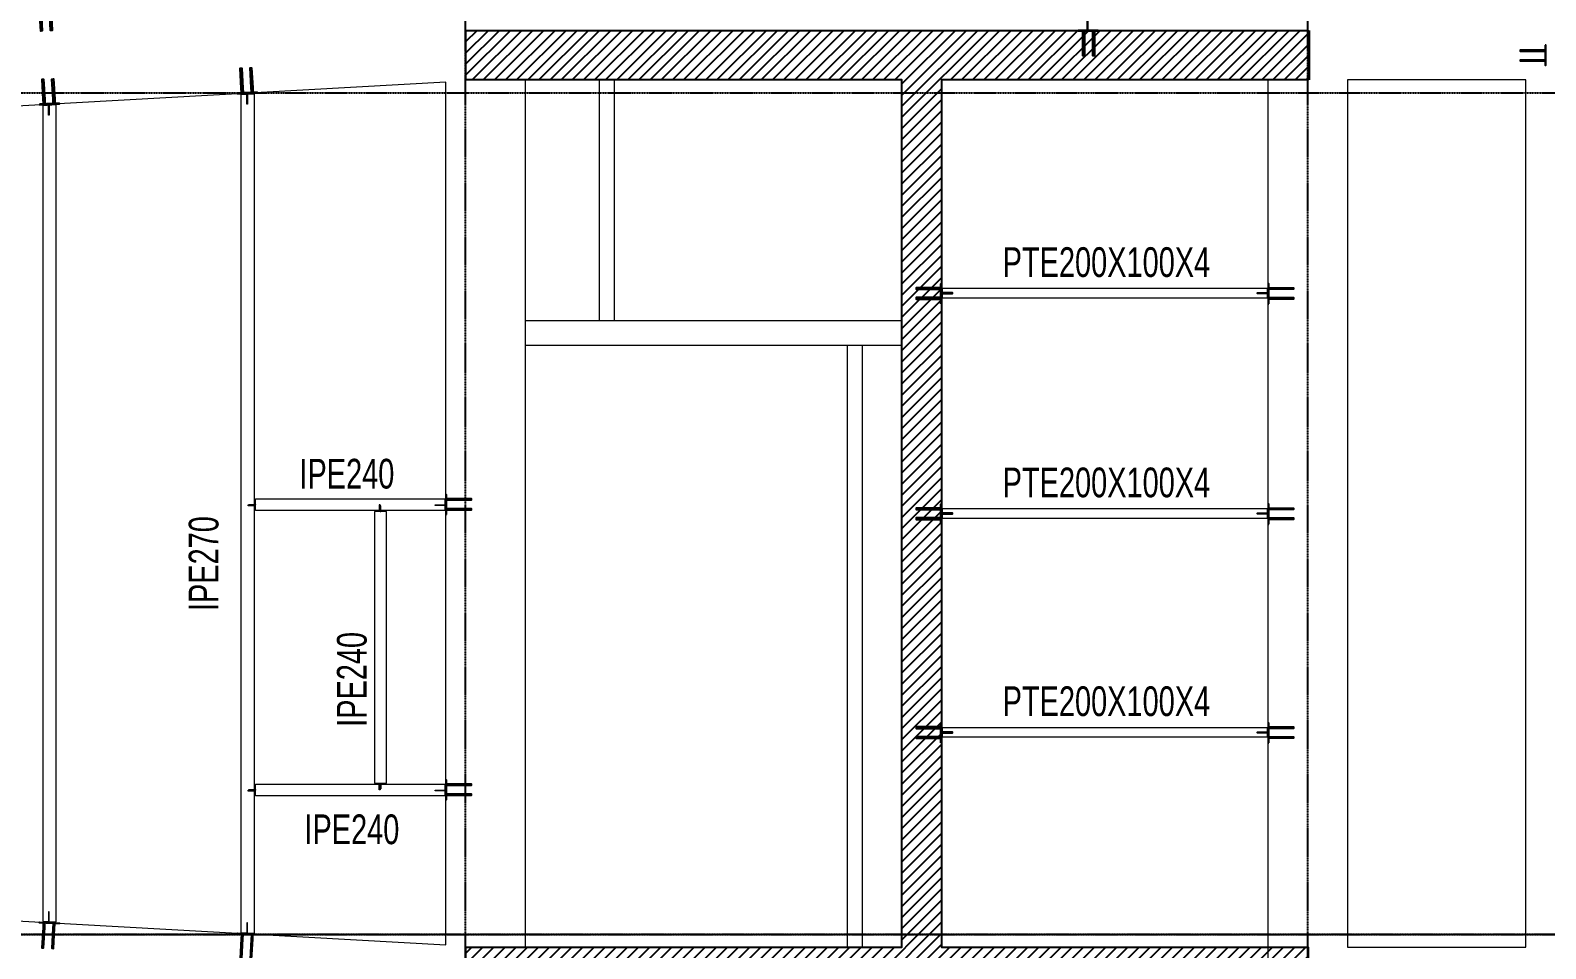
# Model space of a CAD drawing. Header units: millimetres. Extents: x -6598 to 74598, y -11659 to 33736.
# Drawn here: x 46606 to 61901, y 8355 to 17631 of the extents above; entities that cross this region are included whole.
import ezdxf
from ezdxf.enums import TextEntityAlignment as Align

# ---------------------------------------------------------------- set-up
doc = ezdxf.new("R2010")
doc.units = ezdxf.units.MM
doc.header["$LTSCALE"] = 0.95
doc.linetypes.add('DXK_LINE_DOT3', pattern=[5.9187, 2.979, -0.9799, 0.9799, -0.9799])
for name, color, linetype, lineweight in [('E_TEXTO', 3, 'Continuous', 9), ('E_VIGAS', 7, 'Continuous', 9), ('HCB-VIGAS', 4, 'Continuous', 15)]:
    doc.layers.add(name, color=color, linetype=linetype, lineweight=lineweight)
for name, color, linetype in [('HCB-ACH_PANT', 253, 'Continuous'), ('HCB-EJES', 1, 'Continuous'), ('HCB-PLATINAS', 5, 'Continuous'), ('HCB_PANTALLAS', 6, 'Continuous'), ('HCB_VIGAS', 4, 'Continuous')]:
    doc.layers.add(name, color=color, linetype=linetype)
doc.styles.add('Arial Narrow', font='', dxfattribs={"width": 0.85, "height": 0.3})
doc.styles.get('Arial Narrow').set_extended_font_data('Arial Narrow')

msp = doc.modelspace()

# ---------------------------------------------------------------- hatches: boundary and pattern name
at = {"layer": 'HCB-ACH_PANT'}
h = msp.add_hatch(dxfattribs=at)
h.set_pattern_fill('ANSI31', color=256, scale=25)
h.set_pattern_definition([(45, (-21176.42, -55448.78), (-56.1266, 56.1266), [])])
h.paths.add_polyline_path([(59503.2, 7870.2), (51003.2, 7870.2), (51003.2, 8370.2), (55403.2, 8370.2), (55403.2, 17130.2), (51003.2, 17130.2), (51003.2, 17630.2), (59503.2, 17630.2), (59503.2, 17130.2), (55803.2, 17130.2), (55803.2, 8370.2), (59503.2, 8370.2)])

# ---------------------------------------------------------------- linework, layer by layer
at = {"color": 2, "linetype": 'Continuous'}
msp.add_line((59517.7, 17130.1), (59517.7, 17630.1), dxfattribs=at)
at = {"layer": 'E_VIGAS', "color": 30, "true_color": 0xf26722}
for p, q in [((55400.2, 14697.9), (51600.2, 14697.9)), ((55400.2, 14447.9), (51600.2, 14447.9)), ((54852.2, 14447.9), (54852, 8367.9)), ((55002.2, 14447.9), (55002, 8367.9))]:
    msp.add_line(p, q, dxfattribs=at)
msp.add_lwpolyline([(59901.3, 17132.6), (59901.3, 8370.2), (61701.3, 8370.2), (61701.2, 17132.6)], close=True, dxfattribs=at)
for points in [[(50801, 17106.7), (42801, 16661.1), (42801, 8840.9), (50801, 8393.9), (50801, 17106.7)], [(51001.2, 17130.2), (51601, 17130.2), (51601, 8370.2), (51601, 8370.2)], [(56201, 7870.2), (56201, 7870.2), (56200.1, 7370), (55735.1, 7370.2), (55735.1, 7370.2), (51586.7, 7370.1), (51421.4, 490.1), (59101.3, 490.1), (59101.3, 17130.2)], [(52500.2, 17127.8), (52500.2, 14697.9), (52350.2, 14697.9), (52350.2, 17127.8)]]:
    msp.add_lwpolyline(points, dxfattribs=at)
at = {"layer": 'HCB-EJES', "linetype": 'DXK_LINE_DOT3'}
for p, q in [((51000.1, -5780.2), (51000.1, 31280.5)), ((59500.1, -5780.2), (59500.1, 31280.5)), ((-5098.2, 17000), (73098.4, 17000))]:
    msp.add_line(p, q, dxfattribs=at)
msp.add_lwpolyline([(73098.4, 8500), (-5098.2, 8500), (73098.4, 8500)], dxfattribs=at)
at = {"layer": 'HCB-PLATINAS', "color": 5}
for points in [[(46701.2, 17872.4), (46704.7, 17874.1), (46708.4, 17872.8), (46710.5, 17872.1), (46713.1, 17866.5), (46715.2, 17829.1), (46726.6, 17624.9), (46710.6, 17624), (46699.2, 17828.2), (46697.2, 17865.7), (46699.2, 17871.4)], [(46801, 17877.9), (46804.5, 17879.6), (46808.2, 17878.3), (46810.3, 17877.6), (46813, 17872.1), (46815.1, 17834.7), (46826.4, 17630.5), (46810.5, 17629.6), (46799.1, 17833.8), (46797, 17871.2), (46799, 17877)], [(57233.9, 17622.7), (57237.5, 17624.2), (57241.2, 17622.7), (57243.2, 17621.9), (57245.5, 17616.2), (57245.5, 17578.7), (57245.5, 17374.2), (57229.5, 17374.2), (57229.5, 17578.7), (57229.5, 17616.2), (57231.9, 17621.9)], [(57333.9, 17622.7), (57337.5, 17624.2), (57341.2, 17622.7), (57343.2, 17621.9), (57345.5, 17616.2), (57345.5, 17578.7), (57345.5, 17374.2), (57329.5, 17374.2), (57329.5, 17578.7), (57329.5, 17616.2), (57331.9, 17621.9)], [(61893.7, 17429.8), (61895.2, 17426.2), (61893.7, 17422.5), (61892.9, 17420.5), (61887.2, 17418.2), (61849.7, 17418.2), (61645.2, 17418.2), (61645.2, 17434.2), (61849.7, 17434.2), (61887.2, 17434.2), (61892.9, 17431.8)], [(61893.7, 17329.8), (61895.2, 17326.2), (61893.7, 17322.5), (61892.9, 17320.5), (61887.2, 17318.2), (61849.7, 17318.2), (61645.2, 17318.2), (61645.2, 17334.2), (61849.7, 17334.2), (61887.2, 17334.2), (61892.9, 17331.8)], [(46750.1, 16888.6), (46746.6, 16886.9), (46742.9, 16888.2), (46740.8, 16889), (46738.1, 16894.5), (46736, 16931.9), (46724.7, 17136.1), (46740.7, 17137), (46752, 16932.8), (46754.1, 16895.4), (46752.1, 16889.6)], [(46850.1, 16891.4), (46846.6, 16889.7), (46842.9, 16891), (46840.8, 16891.7), (46838.1, 16897.2), (46836.1, 16934.6), (46824.7, 17138.8), (46840.7, 17139.7), (46852, 16935.5), (46854.1, 16898.1), (46852.1, 16892.3)], [(48749.6, 16999.9), (48746.1, 16998.2), (48742.4, 16999.5), (48740.3, 17000.3), (48737.7, 17005.8), (48735.6, 17043.2), (48724.3, 17247.4), (48740.3, 17248.3), (48751.6, 17044.1), (48753.6, 17006.7), (48751.6, 17000.9)], [(48849.5, 17005.5), (48845.9, 17003.8), (48842.2, 17005.1), (48840.2, 17005.8), (48837.5, 17011.3), (48835.4, 17048.8), (48824.1, 17253), (48840.1, 17253.8), (48851.4, 17049.6), (48853.5, 17012.2), (48851.5, 17006.4)], [(55795.7, 15019.7), (55797.2, 15023.3), (55795.7, 15026.9), (55794.9, 15029), (55789.2, 15031.3), (55751.7, 15031.3), (55547.2, 15031.3), (55547.2, 15015.3), (55751.7, 15015.3), (55789.2, 15015.3), (55794.9, 15017.6)], [(59108.8, 15019.7), (59107.3, 15023.3), (59108.8, 15026.9), (59109.6, 15029), (59115.3, 15031.3), (59152.8, 15031.3), (59357.3, 15031.3), (59357.3, 15015.3), (59152.8, 15015.3), (59115.3, 15015.3), (59109.6, 15017.6)], [(55795.7, 14919.7), (55797.2, 14923.3), (55795.7, 14926.9), (55794.9, 14929), (55789.2, 14931.3), (55751.7, 14931.3), (55547.2, 14931.3), (55547.2, 14915.3), (55751.7, 14915.3), (55789.2, 14915.3), (55794.9, 14917.6)], [(59108.8, 14919.7), (59107.3, 14923.3), (59108.8, 14926.9), (59109.6, 14929), (59115.3, 14931.3), (59152.8, 14931.3), (59357.3, 14931.3), (59357.3, 14915.3), (59152.8, 14915.3), (59115.3, 14915.3), (59109.6, 14917.6)], [(50808.5, 12890.6), (50807, 12894.2), (50808.5, 12897.9), (50809.4, 12899.9), (50815, 12902.2), (50852.5, 12902.2), (51057, 12902.2), (51057, 12886.2), (50852.5, 12886.2), (50815, 12886.2), (50809.4, 12888.6)], [(50808.5, 12790.6), (50807, 12794.2), (50808.5, 12797.9), (50809.4, 12799.9), (50815, 12802.2), (50852.5, 12802.2), (51057, 12802.2), (51057, 12786.2), (50852.5, 12786.2), (50815, 12786.2), (50809.4, 12788.6)], [(55795.7, 12794.5), (55797.2, 12798.1), (55795.7, 12801.7), (55794.9, 12803.8), (55789.2, 12806.1), (55751.7, 12806.1), (55547.2, 12806.1), (55547.2, 12790.1), (55751.7, 12790.1), (55789.2, 12790.1), (55794.9, 12792.4)], [(55795.7, 12694.5), (55797.2, 12698.1), (55795.7, 12701.7), (55794.9, 12703.8), (55789.2, 12706.1), (55751.7, 12706.1), (55547.2, 12706.1), (55547.2, 12690.1), (55751.7, 12690.1), (55789.2, 12690.1), (55794.9, 12692.4)], [(59108.8, 12794.5), (59107.3, 12798.1), (59108.8, 12801.7), (59109.6, 12803.8), (59115.3, 12806.1), (59152.8, 12806.1), (59357.3, 12806.1), (59357.3, 12790.1), (59152.8, 12790.1), (59115.3, 12790.1), (59109.6, 12792.4)], [(59108.8, 12694.5), (59107.3, 12698.1), (59108.8, 12701.7), (59109.6, 12703.8), (59115.3, 12706.1), (59152.8, 12706.1), (59357.3, 12706.1), (59357.3, 12690.1), (59152.8, 12690.1), (59115.3, 12690.1), (59109.6, 12692.4)], [(55795.7, 10584.7), (55797.2, 10588.3), (55795.7, 10591.9), (55794.9, 10594), (55789.2, 10596.3), (55751.7, 10596.3), (55547.2, 10596.3), (55547.2, 10580.3), (55751.7, 10580.3), (55789.2, 10580.3), (55794.9, 10582.6)], [(59108.8, 10584.7), (59107.3, 10588.3), (59108.8, 10591.9), (59109.6, 10594), (59115.3, 10596.3), (59152.8, 10596.3), (59357.3, 10596.3), (59357.3, 10580.3), (59152.8, 10580.3), (59115.3, 10580.3), (59109.6, 10582.6)], [(55795.7, 10484.7), (55797.2, 10488.3), (55795.7, 10491.9), (55794.9, 10494), (55789.2, 10496.3), (55751.7, 10496.3), (55547.2, 10496.3), (55547.2, 10480.3), (55751.7, 10480.3), (55789.2, 10480.3), (55794.9, 10482.6)], [(59108.8, 10484.7), (59107.3, 10488.3), (59108.8, 10491.9), (59109.6, 10494), (59115.3, 10496.3), (59152.8, 10496.3), (59357.3, 10496.3), (59357.3, 10480.3), (59152.8, 10480.3), (59115.3, 10480.3), (59109.6, 10482.6)], [(50808.5, 10008.4), (50807, 10012), (50808.5, 10015.7), (50809.4, 10017.7), (50815, 10020), (50852.5, 10020), (51057, 10020), (51057, 10004), (50852.5, 10004), (50815, 10004), (50809.4, 10006.4)], [(50808.5, 9908.4), (50807, 9912), (50808.5, 9915.7), (50809.4, 9917.7), (50815, 9920), (50852.5, 9920), (51057, 9920), (51057, 9904), (50852.5, 9904), (50815, 9904), (50809.4, 9906.4)], [(46749.1, 8612.7), (46745.5, 8614.4), (46741.8, 8613.1), (46739.8, 8612.4), (46737.1, 8606.9), (46735, 8569.5), (46723.7, 8365.3), (46739.7, 8364.4), (46751, 8568.6), (46753.1, 8606), (46751.1, 8611.8)], [(46848.9, 8607.2), (46845.4, 8608.9), (46841.7, 8607.6), (46839.6, 8606.9), (46837, 8601.4), (46834.9, 8563.9), (46823.6, 8359.7), (46839.6, 8358.9), (46850.9, 8563), (46852.9, 8600.5), (46850.9, 8606.3)], [(48749, 8501), (48745.5, 8502.7), (48741.8, 8501.4), (48739.7, 8500.7), (48737.1, 8495.1), (48735, 8457.7), (48723.7, 8253.5), (48739.7, 8252.6), (48751, 8456.8), (48753, 8494.3), (48751, 8500)], [(48848.9, 8495.5), (48845.3, 8497.2), (48841.6, 8495.9), (48839.6, 8495.1), (48836.9, 8489.6), (48834.8, 8452.2), (48823.5, 8248), (48839.5, 8247.1), (48850.8, 8451.3), (48852.9, 8488.7), (48850.8, 8494.5)]]:
    msp.add_lwpolyline(points, close=True, dxfattribs=at)
at = {"layer": 'HCB-PLATINAS', "color": 4}
for points in [[(57183.4, 17624.2), (57383.4, 17624.2), (57383.4, 17630.2), (57183.4, 17630.2)], [(61895.2, 17480.3), (61895.2, 17280.3), (61901.2, 17280.3), (61901.2, 17480.3)], [(48900, 17006.8), (48700.3, 16995.7), (48700.6, 16989.7), (48900.3, 17000.8)], [(46900.4, 16895.4), (46700.7, 16884.4), (46701.1, 16878.4), (46900.7, 16889.5)], [(55797.2, 14869.2), (55797.2, 15069.2), (55803.2, 15069.2), (55803.2, 14869.2)], [(59107.3, 14869.2), (59107.3, 15069.2), (59101.3, 15069.2), (59101.3, 14869.2)], [(50807, 12740.1), (50807, 12940.1), (50801, 12940.1), (50801, 12740.1)], [(55797.2, 12644), (55797.2, 12844), (55803.2, 12844), (55803.2, 12644)], [(59107.3, 12644), (59107.3, 12844), (59101.3, 12844), (59101.3, 12644)], [(55797.2, 10434.2), (55797.2, 10634.2), (55803.2, 10634.2), (55803.2, 10434.2)], [(59107.3, 10434.2), (59107.3, 10634.2), (59101.3, 10634.2), (59101.3, 10434.2)], [(50807, 9857.9), (50807, 10057.9), (50801, 10057.9), (50801, 9857.9)], [(46899.4, 8605.9), (46699.7, 8617), (46700, 8623), (46899.7, 8611.9)], [(48899.3, 8494.2), (48699.7, 8505.2), (48700, 8511.2), (48899.7, 8500.2)]]:
    msp.add_lwpolyline(points, close=True, dxfattribs=at)
at = {"layer": 'HCB-VIGAS'}
for points in [[(57274.1, 17630.2), (57274.1, 17740.2), (57280.1, 17740.2), (57280.1, 17630.2)], [(48732.4, 8519.5), (48867.4, 8512), (48867.4, 16987.4), (48732.5, 16979.9)], [(48797.2, 16995.1), (48797.3, 16884.5), (48791.3, 16884.5), (48791.3, 16994.7)], [(46732.5, 8634), (46867.5, 8626.4), (46867.5, 16877), (46732.5, 16869.5)], [(46797.1, 16883.7), (46797.1, 16773.2), (46791.1, 16773.2), (46791.1, 16883.4)], [(59091.3, 14925.2), (56013, 14925.2), (55813.2, 14925.3), (55813.2, 15025.3), (59091.3, 15025.2)], [(50791, 12780.2), (48877.4, 12780.2), (48877.4, 12900.2), (50791, 12900.2)], [(48803.5, 12827.1), (48803.5, 12837.1), (48867.4, 12837.1), (48867.4, 12827.1)], [(48877.4, 12843.3), (48877.4, 12837.1), (48813.2, 12837.1), (48813.2, 12843.3)], [(50080.2, 10028.4), (50200.2, 10028.4), (50200.2, 12770.2), (50080.2, 12770.2)], [(50137.1, 12837.1), (50127.1, 12837.1), (50127.1, 12780.2), (50137.1, 12780.2)], [(50137.1, 12770.2), (50143.3, 12770.2), (50143.3, 12827.2), (50137.1, 12827.2)], [(50801, 12837.1), (50801, 12831.1), (50791, 12831.1), (50691, 12831.1), (50691, 12837.1), (50791, 12837.1)], [(59091.3, 12700), (56013, 12700), (55813.2, 12700), (55813.2, 12800), (59091.3, 12800)], [(59091.3, 10490.2), (56012.8, 10490.2), (55813.2, 10490.2), (55813.2, 10590.2), (59091.3, 10590.2)], [(48803.5, 9945.5), (48803.5, 9955.5), (48867.4, 9955.5), (48867.4, 9945.5)], [(48877.4, 9961.7), (48877.4, 9955.5), (48813.2, 9955.5), (48813.2, 9961.7)], [(50791, 9898.6), (48877.4, 9898.6), (48877.4, 10018.6), (50791, 10018.6)], [(50137.1, 9961.1), (50127.1, 9961.1), (50127.1, 10018.4), (50137.1, 10018.4)], [(50137.1, 10028.4), (50143.3, 10028.4), (50143.3, 9971.1), (50137.1, 9971.1)], [(50801, 9954.9), (50801, 9948.9), (50791, 9948.9), (50691, 9948.9), (50691, 9954.9), (50791, 9954.9)], [(46797.2, 8617.6), (46797.2, 8728.1), (46791.2, 8728.1), (46791.2, 8617.9)], [(48797.1, 8505.8), (48797.2, 8616.4), (48791.2, 8616.4), (48791.2, 8506.2)]]:
    msp.add_lwpolyline(points, close=True, dxfattribs=at)
at = {"layer": 'HCB_PANTALLAS'}
msp.add_lwpolyline([(59503.2, 7870.2), (51003.2, 7870.2), (51003.2, 8370.2), (55403.2, 8370.2), (55403.2, 17130.2), (51003.2, 17130.2), (51003.2, 17630.2), (59503.2, 17630.2), (59503.2, 17130.2), (55803.2, 17130.2), (55803.2, 8370.2), (59503.2, 8370.2)], close=True, dxfattribs=at)
at = {"layer": 'HCB_VIGAS'}
for points in [[(55803.2, 14978.3), (55803.2, 14972.3), (55813.2, 14972.3), (55913.2, 14972.3), (55913.2, 14978.3), (55813.2, 14978.3)], [(59101.3, 14978.3), (59101.3, 14972.3), (59091.3, 14972.3), (58991.3, 14972.3), (58991.3, 14978.3), (59091.3, 14978.3)], [(55803.2, 12753.1), (55803.2, 12747.1), (55813.2, 12747.1), (55913.2, 12747.1), (55913.2, 12753.1), (55813.2, 12753.1)], [(59101.3, 12753.1), (59101.3, 12747.1), (59091.3, 12747.1), (58991.3, 12747.1), (58991.3, 12753.1), (59091.3, 12753.1)], [(55803.2, 10543.3), (55803.2, 10537.3), (55813.2, 10537.3), (55913.2, 10537.3), (55913.2, 10543.3), (55813.2, 10543.3)], [(59101.3, 10543.3), (59101.3, 10537.3), (59091.3, 10537.3), (58991.3, 10537.3), (58991.3, 10543.3), (59091.3, 10543.3)]]:
    msp.add_lwpolyline(points, close=True, dxfattribs=at)

# ---------------------------------------------------------------- texts
at = {"layer": 'E_TEXTO', "style": 'Arial Narrow', "width": 0.85}
for p in [(57467.4, 15140), (57467.4, 12914.8), (57467.2, 10705)]:
    msp.add_text('PTE200X100X4', height=300, dxfattribs=at).set_placement(p, align=Align.CENTER)
for s, rotation, p in [('IPE240', 360, (49801.3, 13003)), ('IPE270', 90, (48505.2, 12244.9)), ('IPE240', 90, (50000.9, 11075.2)), ('IPE240', 0.0001, (49851.7, 9411.2))]:
    msp.add_text(s, height=300, rotation=rotation, dxfattribs=at).set_placement(p, align=Align.CENTER)

doc.saveas('drawing.dxf')
